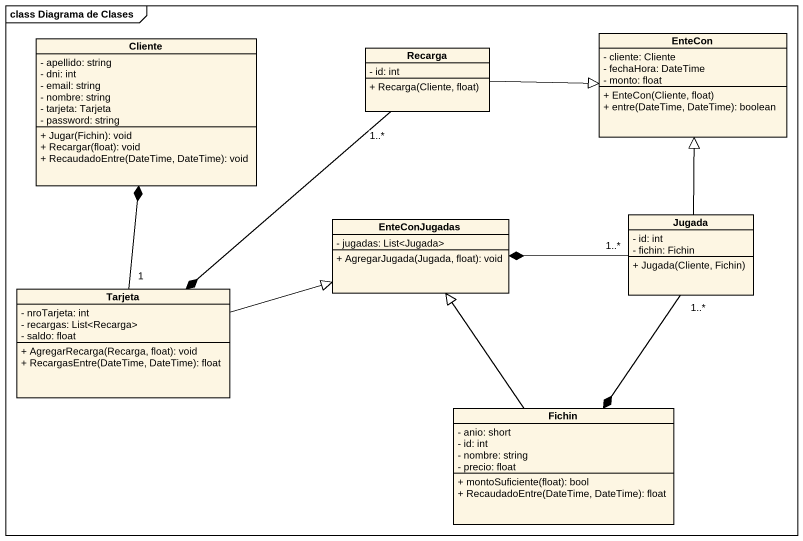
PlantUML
@startuml
mainframe class Diagrama de Clases
hide circle
hide empty members
skinparam classAttributeIconSize 0
class Cliente {
  - apellido: string
  - dni: int
  - email: string
  - nombre: string
  - tarjeta: Tarjeta
  - password: string
  + Jugar(Fichin): void
  + Recargar(float): void
  + RecaudadoEntre(DateTime, DateTime): void
}
class Recarga {
  - id: int
  + Recarga(Cliente, float)
}
class EnteCon {
  - cliente: Cliente
  - fechaHora: DateTime
  - monto: float
  + EnteCon(Cliente, float)
  + entre(DateTime, DateTime): boolean
}
class Jugada {
  - id: int
  - fichin: Fichin
  + Jugada(Cliente, Fichin)
}
class EnteConJugadas {
  - jugadas: List<Jugada>
  + AgregarJugada(Jugada, float): void
}
class Tarjeta {
  - nroTarjeta: int
  - recargas: List<Recarga>
  - saldo: float
  + AgregarRecarga(Recarga, float): void
  + RecargasEntre(DateTime, DateTime): float
}
class Fichin {
  - anio: short
  - id: int
  - nombre: string
  - precio: float
  + montoSuficiente(float): bool
  + RecaudadoEntre(DateTime, DateTime): float
}
Recarga -right-|> EnteCon
Recarga "1..*" --* Tarjeta
Jugada -up-|> EnteCon
Jugada "1..*" -left-* EnteConJugadas
Jugada "1..*" --* Fichin
Tarjeta "1" -up-* Cliente
Tarjeta -right-|> EnteConJugadas
Fichin -up-|> EnteConJugadas
@enduml
